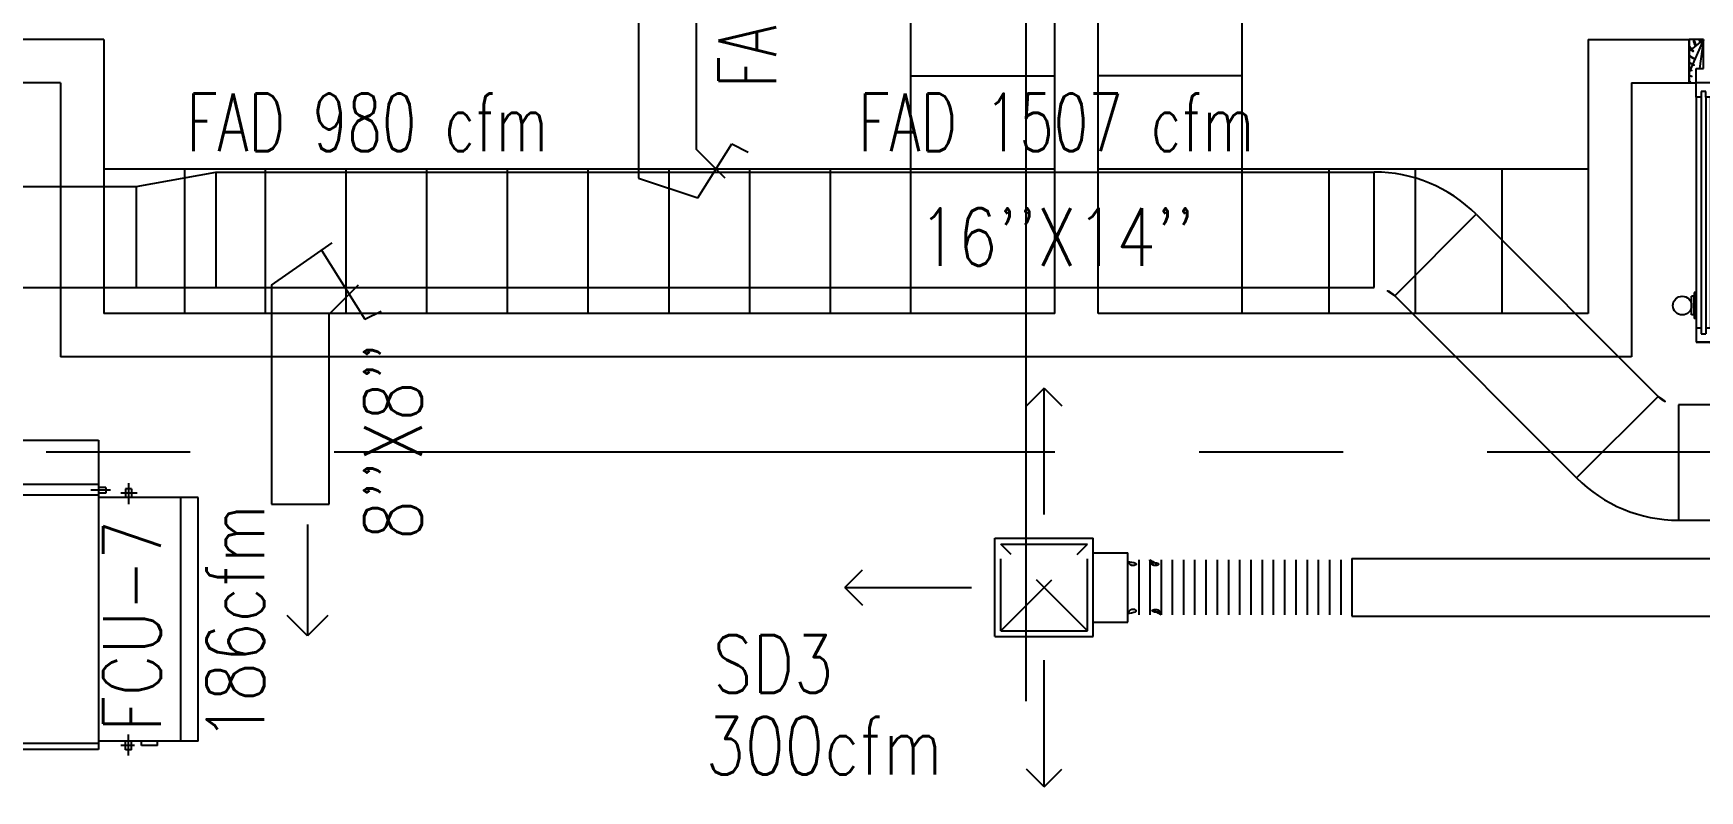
# Model space of a CAD drawing. Extents: x 417866029 to 417866302, y 43498040 to 43498122.
# Drawn here: x 417866051.29 to 417866057.07, y 43498063.51 to 43498066.14 of the extents above; entities that cross this region are included whole.
import ezdxf

# ---------------------------------------------------------------- set-up
doc = ezdxf.new("R2010")
doc.units = 0
doc.header["$MEASUREMENT"] = 0
doc.linetypes.add('CENTERX2', pattern=[4, 2.5, -0.5, 0.5, -0.5])
doc.linetypes.add('HIDDEN', pattern=[0.375, 0.25, -0.125])
doc.layers.get('0').update_dxf_attribs({"linetype": 'CONTINUOUS'})
for name, color, linetype in [('AXES', 11, 'CENTERX2'), ('DOOR', 9, 'CONTINUOUS'), ('DUCT', 6, 'CONTINUOUS'), ('FCU', 6, 'CONTINUOUS'), ('Locker', 9, 'CONTINUOUS'), ('M-AC-FLEX', 7, 'CONTINUOUS'), ('M-EGU.', 2, 'CONTINUOUS'), ('M-TEXT', 2, 'CONTINUOUS'), ('WALL', 9, 'CONTINUOUS')]:
    doc.layers.add(name, color=color, linetype=linetype)
doc.styles.add('ROMANS', font='ROMANS.shx', dxfattribs={"width": 0.6})

# ---------------------------------------------------------------- blocks, each defined once
blk = doc.blocks.new('DOOR90')
at = {"layer": 'DOOR', "color": 7, "linetype": 'ByBlock'}
for p, q in [((-150, 0), (0, 0)), ((-150, 0), (-150, -25)), ((0, -50), (-113.7099299924448, 0)), ((0, -50), (-40.1457343158545, 0)), ((0, -50), (0, 0)), ((-1000, -25), (-1050, -25)), ((-1050, -75), (-1050, -25)), ((-1050, -25), (-1050, -75)), ((-1000, -41.9999999999709), (-1020, -41.9999999999709)), ((-1020, -42), (-1020, -58)), ((-1000, -25), (-1000, -41.9999999999709)), ((-877.6424572214019, -17.79999999995925), (-967.6424572214019, -17.79999999995925)), ((-967.6424572214019, -25), (-967.6424572214019, -17.79999999995925)), ((-955.0424572214251, -8.799999999959255), (-890.2424572213786, -8.799999999959255)), ((-955.0424572214251, -17.79999999995925), (-955.0424572214251, -8.799999999959255)), ((-955.0424572214251, -17.79999999995925), (-890.2424572213786, -17.79999999995925)), ((-890.2424572213786, -17.79999999995925), (-890.2424572213786, -8.799999999959255)), ((-877.6424572214019, -25), (-877.6424572214019, -17.79999999995925)), ((-200, -25), (-150, -25)), ((-200, -42), (-200, -25)), ((-180, -42), (-200, -42)), ((-180, -58), (-180, -42)), ((-150, -25), (-100, -25)), ((-150, -75), (-150, -25)), ((-100, -25), (-100, -50)), ((0, -50), (-100, -36.64271395650576)), ((-100, -50), (0, -50)), ((-1000, -75), (-1050, -74.99999999947613)), ((-1000, -58), (-1020, -58)), ((-1000, -58), (-1000, -75)), ((-967.6424572214019, -75), (-967.6424572214019, -82.20000000004075)), ((-877.6424572214019, -82.20000000004075), (-967.6424572214019, -82.20000000004075)), ((-955.0424572214251, -82.20000000004075), (-890.2424572213786, -82.20000000004075)), ((-955.0424572214251, -82.20000000004075), (-955.0424572214251, -91.20000000004075)), ((-955.0424572214251, -91.20000000004075), (-890.2424572213786, -91.20000000004075)), ((-890.2424572213786, -82.20000000004075), (-890.2424572213786, -91.20000000004075)), ((-877.6424572214019, -75), (-877.6424572214019, -82.20000000004075)), ((-200, -58), (-180, -58)), ((-200, -75), (-200, -58)), ((-150, -75), (-200, -75)), ((0, -850), (-113.7099299924448, -900)), ((-100, -875), (-100, -850)), ((0, -850), (-100, -863.3572860434942)), ((-100, -850), (0, -850)), ((0, -850), (-40.1457343158545, -900)), ((0, -850), (0, -900)), ((-150, -875), (-100, -875)), ((-150, -900), (-150, -875)), ((-150, -900), (0, -900)), ((0, -900), (-150, -900))]:
    blk.add_line(p, q, dxfattribs=at)
at = {"layer": 'DOOR', "linetype": 'ByBlock'}
for p, q in [((-200, -25), (-1000, -25)), ((-200, -42), (-1000, -41.9999999999709)), ((-200, -58), (-1000, -58)), ((-1000, -75), (-200, -75))]:
    blk.add_line(p, q, dxfattribs=at)
at = {"layer": 'DOOR', "color": 7, "linetype": 'ByBlock'}
for centre in [(-922.6424572214019, 23.53094421501737), (-922.6424572214019, -123.5309442149592)]:
    blk.add_circle(centre, 32.39999999998526, dxfattribs=at)
for centre, radius, start, end in [((0, -50), 154.4019578127773, 161.1052885482714, 166.2857707768669), ((0, -50), 94.40195781277725, 148.0181880328085, 180), ((0, -50), 134.4019578127773, 158.159849394549, 169.2800236450682), ((0, -50), 114.4019578127773, 154.0838418822192, 167.37742587102), ((0, -50), 74.40195781277725, 137.7764264185456, 180), ((0, -50), 54.40195781277725, 113.2073828924446, 180), ((0, -50), 34.40195781277725, 90, 180), ((0, -50), 14.40195781277725, 90, 180), ((0, -850), 94.40195781277725, 180, 211.9818119671915), ((0, -850), 74.40195781277725, 180, 222.2235735814543), ((0, -850), 54.40195781277725, 180, 246.7926171075554), ((0, -850), 34.40195781277725, 180, 270), ((0, -850), 14.40195781277725, 180, 270), ((0, -850), 154.4019578127773, 193.7142292231331, 198.8947114517286), ((0, -850), 134.4019578127773, 190.7199763549318, 201.840150605451)]:
    blk.add_arc(centre, radius, start, end, dxfattribs=at)
at = {"layer": 'DOOR', "linetype": 'HIDDEN', "ltscale": 0.5}
blk.add_arc((-222.2222222220153, -49.99999999976717), 828.155208510499, 178.270116378131, 275.0030377036063, dxfattribs=at)
blk = doc.blocks.new('*X42')
at = {"color": 0}
for p, q in [((16890.47746209932, -2466.570672882412), (16943.4517006644, -2413.596434317336)), ((16890.47746209932, -2519.603681471403), (16990.47746209933, -2419.603681471401)), ((16990.47746209933, -2512.466117304769), (16891.6077791119, -2413.596434317336)), ((16990.47746209933, -2459.433108715778), (16944.64078770089, -2413.596434317336)), ((16990.47746209933, -2565.49912589376), (16890.47746209932, -2465.499125893757)), ((16890.47746209932, -2572.636690060394), (16990.47746209933, -2472.636690060392)), ((16990.47746209933, -2618.532134482751), (16890.47746209932, -2518.532134482748)), ((16890.47746209932, -2625.669698649385), (16990.47746209933, -2525.669698649383)), ((16990.47746209933, -2671.565143071742), (16890.47746209932, -2571.565143071739)), ((16890.47746209932, -2678.702707238376), (16990.47746209933, -2578.702707238374)), ((16990.47746209933, -2724.598151660733), (16890.47746209932, -2624.59815166073)), ((16890.47746209932, -2731.735715827367), (16990.47746209933, -2631.735715827365)), ((16990.47746209933, -2777.631160249724), (16890.47746209932, -2677.631160249721)), ((16890.47746209932, -2784.768724416358), (16990.47746209933, -2684.768724416357)), ((16990.47746209933, -2830.664168838715), (16890.47746209932, -2730.664168838713)), ((16890.47746209932, -2837.801733005349), (16990.47746209933, -2737.801733005348)), ((16990.47746209933, -2883.697177427706), (16890.47746209932, -2783.697177427704)), ((16890.47746209932, -2890.83474159434), (16990.47746209933, -2790.834741594339)), ((16990.47746209933, -2936.730186016697), (16890.47746209932, -2836.730186016694)), ((16890.47746209932, -2943.867750183331), (16990.47746209933, -2843.86775018333)), ((16990.47746209933, -2989.763194605689), (16890.47746209932, -2889.763194605686)), ((16890.47746209932, -2996.900758772323), (16990.47746209933, -2896.900758772321)), ((16990.47746209933, -3042.796203194679), (16890.47746209932, -2942.796203194677)), ((16890.47746209932, -3049.933767361314), (16990.47746209933, -2949.933767361312)), ((16990.47746209933, -3095.82921178367), (16890.47746209932, -2995.829211783668)), ((16890.47746209932, -3102.966775950305), (16990.47746209933, -3002.966775950303)), ((16990.47746209933, -3148.862220372662), (16890.47746209932, -3048.862220372659)), ((16891.53081232129, -3154.946434317336), (16990.47746209933, -3055.999784539294)), ((16943.52866745501, -3154.946434317336), (16890.47746209932, -3101.89522896165)), ((16944.56382091028, -3154.946434317336), (16990.47746209933, -3109.032793128285))]:
    blk.add_line(p, q, dxfattribs=at)
blk = doc.blocks.new('WHE06')
at = {"color": 3}
for p, q in [((688.9750000238419, 621.5), (346.0749999880791, 621.5)), ((346.0749999880791, 621.5), (346.0749999880791, 469.1000000014901)), ((688.9750000238419, 469.1000000014901), (688.9750000238419, 621.5)), ((242.1000000238419, 472.1842434704304), (242.1000000238419, 399.4801759719849)), ((60.32499998807907, -422.25), (60.32499998807907, 422.25)), ((212.2971614003181, 437.25), (269.0589052438736, 437.25)), ((232.1000000238419, 452.25), (232.1000000238419, 422.25)), ((232.1000000238419, 452.25), (252.1000000238419, 452.25)), ((252.1000000238419, 452.25), (252.1000000238419, 422.25)), ((304.9940044879913, 447.6499999985099), (373.2827185988426, 447.6499999985099)), ((321.0749999880791, 457.6499999985099), (321.0749999880791, 437.6499999985099)), ((321.0749999880791, 457.6499999985099), (346.0749999880791, 457.6499999985099)), ((321.0749999880791, 437.6499999985099), (346.0749999880791, 437.6499999985099)), ((346.0749999880791, 430.4178223386407), (688.9750000238419, 430.4178223386407)), ((811.1999999880791, 370.6749999970198), (688.9750000238419, 370.6749999970198)), ((711.1999999880791, -370.6749999970198), (711.1999999880791, 370.6749999970198)), ((811.1999999880791, -370.6749999970198), (811.1999999880791, 370.6749999970198)), ((242.1000000238419, -472.1842434704304), (242.1000000238419, -399.4801759719849)), ((811.1999999880791, -370.6749999970198), (688.9750000238419, -370.6749999970198)), ((141.6357128024101, -437.25), (141.6357128024101, -422.25)), ((141.6357128024101, -437.25), (196.5700032711029, -437.25)), ((196.5700032711029, -437.25), (196.5700032711029, -422.25)), ((221.3790392279625, -437.25), (269.0589052438736, -437.25)), ((232.1000000238419, -452.25), (232.1000000238419, -422.25)), ((232.1000000238419, -452.25), (252.1000000238419, -452.25)), ((252.1000000238419, -452.25), (252.1000000238419, -422.25)), ((346.0749999880791, -430.4178223386407), (688.9750000238419, -430.4178223386407))]:
    blk.add_line(p, q, dxfattribs=at)
at = {"color": 6}
for p, q in [((346.0749999880791, 469.1000000014901), (346.0749999880791, -450.8250000029802)), ((688.9750000238419, 469.1000000014901), (346.0749999880791, 469.1000000014901)), ((688.9750000238419, -450.8250000029802), (688.9750000238419, 469.1000000014901)), ((0, -422.25), (0, 422.25)), ((0, 422.25), (346.0749999880791, 422.25)), ((0, -422.25), (346.0749999880791, -422.25)), ((346.0749999880791, -450.8250000029802), (688.9750000238419, -450.8250000029802))]:
    blk.add_line(p, q, dxfattribs=at)
at = {"color": 11}
blk.add_blockref('*X42', (-16179.27746212482, 2784.271434314549), dxfattribs=at)

msp = doc.modelspace()

# ---------------------------------------------------------------- linework, layer by layer
at = {"layer": 'AXES'}
for p, q in [((417866054.7336888, 43498039.82212118), (417866054.7336888, 43498118.29959311)), ((417866040.3336889, 43498064.68641482), (417866098.5736889, 43498064.68641482))]:
    msp.add_line(p, q, dxfattribs=at)
at = {"layer": 'DUCT', "linetype": 'ByBlock'}
for p, q in [((417866053.3892934, 43498072.27751846), (417866053.3892934, 43498065.63617566)), ((417866053.5892934, 43498070.34520025), (417866053.5892934, 43498065.73617566)), ((417866051.6464106, 43498065.60671664), (417866051.9225584, 43498065.65671664)), ((417866051.9225584, 43498065.65671664), (417866055.9416683, 43498065.65671664)), ((417866051.9225584, 43498065.65671664), (417866051.9225584, 43498065.25671665)), ((417866053.3892934, 43498065.63617566), (417866053.5950003, 43498065.56686151)), ((417866055.9416683, 43498065.25671665), (417866055.9416683, 43498065.65671664)), ((417866048.1913199, 43498065.60671664), (417866051.6464106, 43498065.60671664)), ((417866051.6464106, 43498065.60671664), (417866051.6464106, 43498065.25671665)), ((417866056.0123789, 43498065.22742733), (417866056.2952216, 43498065.51027009)), ((417866056.2952216, 43498065.5102701), (417866056.9265251, 43498064.87896676)), ((417866052.1163051, 43498065.26432877), (417866052.3262269, 43498065.41131764)), ((417866052.2894363, 43498065.38555659), (417866052.4396186, 43498065.146221)), ((417866048.1913199, 43498065.25671665), (417866055.9416683, 43498065.25671665)), ((417866052.1163051, 43498065.26432877), (417866052.1163051, 43498064.50503647)), ((417866052.4163051, 43498065.26432877), (417866052.316305, 43498065.16432878)), ((417866052.4396186, 43498065.146221), (417866052.4960606, 43498065.17499399)), ((417866056.0123789, 43498065.22742733), (417866056.6436823, 43498064.59612402)), ((417866052.316305, 43498064.50503647), (417866052.316305, 43498065.16432878)), ((417866052.4396186, 43498065.146221), (417866052.4396186, 43498065.146221)), ((417866056.9265251, 43498064.87896676), (417866056.6436823, 43498064.59612405)), ((417866058.3868821, 43498064.84967744), (417866056.9972357, 43498064.84967744)), ((417866056.9972357, 43498064.84967744), (417866056.9972357, 43498064.44967744)), ((417866052.1163051, 43498064.50503647), (417866052.316305, 43498064.50503647)), ((417866056.9972357, 43498064.44967744), (417866065.8103639, 43498064.44967744)), ((417866055.8636782, 43498064.31642618), (417866060.5296459, 43498064.31642618)), ((417866055.8636782, 43498064.31642618), (417866055.8636782, 43498064.11642618)), ((417866055.8636782, 43498064.31192313), (417866055.8636782, 43498064.12092923)), ((417866055.8636782, 43498064.11642618), (417866060.5296459, 43498064.11642618))]:
    msp.add_line(p, q, dxfattribs=at)
at = {"layer": 'DUCT'}
for p, q in [((417866053.5950003, 43498065.56686151), (417866053.712607, 43498065.75428344)), ((417866053.712607, 43498065.75428344), (417866053.712607, 43498065.75428344)), ((417866053.712607, 43498065.75428344), (417866053.7690488, 43498065.72551044)), ((417866053.6892934, 43498065.63617566), (417866053.5892934, 43498065.73617566))]:
    msp.add_line(p, q, dxfattribs=at)
at = {"layer": 'DUCT', "linetype": 'ByBlock'}
for centre, radius, start, end in [((417866055.9416683, 43498065.15671664), 0.5, 45, 90), ((417866055.9416683, 43498065.15671664), 0.1, 45, 90), ((417866056.9972357, 43498064.94967744), 0.1, 225, 270), ((417866056.9972357, 43498064.94967744), 0.5, 225, 270)]:
    msp.add_arc(centre, radius, start, end, dxfattribs=at)
at = {"layer": 'Locker', "linetype": 'ByBlock'}
for p, q in [((417866054.3336884, 43498065.16642622), (417866054.3336889, 43498068.43641482)), ((417866055.4836885, 43498065.16642622), (417866055.4836887, 43498068.43641482)), ((417866054.3336886, 43498065.9907103), (417866054.8336886, 43498065.9907103)), ((417866055.4836887, 43498065.9907103), (417866054.9836887, 43498065.9907103)), ((417866054.8336886, 43498065.66642622), (417866051.5336885, 43498065.66642622)), ((417866051.8136885, 43498065.66642622), (417866051.8136885, 43498065.16642622)), ((417866052.0936885, 43498065.66642622), (417866052.0936885, 43498065.16642622)), ((417866052.3736885, 43498065.66642622), (417866052.3736885, 43498065.16642622)), ((417866052.6536885, 43498065.66642622), (417866052.6536885, 43498065.16642622)), ((417866052.9336885, 43498065.66642622), (417866052.9336885, 43498065.16642622)), ((417866053.2136885, 43498065.66642622), (417866053.2136885, 43498065.16642622)), ((417866053.4936885, 43498065.66642622), (417866053.4936885, 43498065.16642622)), ((417866053.7736885, 43498065.66642622), (417866053.7736885, 43498065.16642622)), ((417866054.0536885, 43498065.66642622), (417866054.0536885, 43498065.16642622)), ((417866056.6836885, 43498065.66642622), (417866054.9836885, 43498065.66642622)), ((417866055.7836885, 43498065.66642622), (417866055.7836885, 43498065.16642622)), ((417866056.0836885, 43498065.66642622), (417866056.0836885, 43498065.16642622)), ((417866056.3836885, 43498065.66642622), (417866056.3836885, 43498065.16642622))]:
    msp.add_line(p, q, dxfattribs=at)
at = {"layer": 'M-AC-FLEX', "color": 11}
for p, q in [((417866055.1247976, 43498064.31192313), (417866055.1247976, 43498064.12092923)), ((417866055.1631138, 43498064.31192313), (417866055.1631138, 43498064.12092923)), ((417866055.1631138, 43498064.31192313), (417866055.1631138, 43498064.12092923)), ((417866055.2021138, 43498064.31192313), (417866055.2021138, 43498064.12092923)), ((417866055.2021138, 43498064.31192313), (417866055.2021138, 43498064.12092923)), ((417866055.24043, 43498064.31192313), (417866055.24043, 43498064.12092923)), ((417866055.27943, 43498064.31192313), (417866055.27943, 43498064.12092923)), ((417866055.31843, 43498064.31192313), (417866055.31843, 43498064.12092923)), ((417866055.35743, 43498064.31192313), (417866055.35743, 43498064.12092923)), ((417866055.39643, 43498064.31192313), (417866055.39643, 43498064.12092923)), ((417866055.43543, 43498064.31192313), (417866055.43543, 43498064.12092923)), ((417866055.47443, 43498064.31192313), (417866055.47443, 43498064.12092923)), ((417866055.5134301, 43498064.31192313), (417866055.5134301, 43498064.12092923)), ((417866055.5523619, 43498064.31192313), (417866055.5523619, 43498064.12092923)), ((417866055.5913619, 43498064.31192313), (417866055.5913619, 43498064.12092923)), ((417866055.6303619, 43498064.31192313), (417866055.6303619, 43498064.12092923)), ((417866055.6693619, 43498064.31192313), (417866055.6693619, 43498064.12092923)), ((417866055.7083619, 43498064.31192313), (417866055.7083619, 43498064.12092923)), ((417866055.747362, 43498064.31192313), (417866055.747362, 43498064.12092923)), ((417866055.7863619, 43498064.31192313), (417866055.7863619, 43498064.12092923)), ((417866055.825362, 43498064.31192313), (417866055.825362, 43498064.12092923))]:
    msp.add_line(p, q, dxfattribs=at)
at = {"layer": 'M-AC-FLEX'}
for points in [[(417866055.0865884, 43498064.30642617, 0.8664189632644058), (417866055.1247976, 43498064.31192313, -1.01800509972273), (417866055.1631138, 43498064.31192313)], [(417866055.35743, 43498064.31192313, -0.9999999999999997), (417866055.31843, 43498064.31192313, 0.9999999999999997), (417866055.27943, 43498064.31192313, -0.9999999999999997), (417866055.24043, 43498064.31192313, 1.01800509972273), (417866055.2021138, 43498064.31192313)], [(417866055.31843, 43498064.31192313, 1), (417866055.35743, 43498064.31192313, -0.9999999999999997), (417866055.39643, 43498064.31192313)], [(417866055.43543, 43498064.31192313, -1), (417866055.39643, 43498064.31192313, 0.9999999999999997), (417866055.35743, 43498064.31192313)], [(417866055.39643, 43498064.31192313, 1), (417866055.43543, 43498064.31192313, -0.9999999999999997), (417866055.47443, 43498064.31192313)], [(417866055.5134301, 43498064.31192313, -1), (417866055.47443, 43498064.31192313, 0.9999999999999997), (417866055.43543, 43498064.31192313)], [(417866055.47443, 43498064.31192313, 1), (417866055.5134301, 43498064.31192313, -0.9982532764495247), (417866055.55243, 43498064.31199132, -0.9982532764495247)], [(417866055.5913619, 43498064.31192313, -1), (417866055.5523619, 43498064.31192313, 0.9982532764495247), (417866055.513362, 43498064.31199132, 0.9982532764495247)], [(417866055.5523619, 43498064.31192313, 1), (417866055.5913619, 43498064.31192313, -0.9999999999999997), (417866055.6303619, 43498064.31192313)], [(417866055.6693619, 43498064.31192313, -1), (417866055.6303619, 43498064.31192313, 0.9999999999999997), (417866055.5913619, 43498064.31192313)], [(417866055.6303619, 43498064.31192313, 1), (417866055.6693619, 43498064.31192313, -0.9999999999999997), (417866055.7083619, 43498064.31192313)], [(417866055.747362, 43498064.31192313, -1), (417866055.7083619, 43498064.31192313, 0.9999999999999997), (417866055.6693619, 43498064.31192313)], [(417866055.7083619, 43498064.31192313, 0.9999999999999997), (417866055.747362, 43498064.31192313, -0.9999999999999997), (417866055.7863619, 43498064.31192313, 0.9999999999999997), (417866055.825362, 43498064.31192313, -1.01800509972273), (417866055.8636782, 43498064.31192313)], [(417866055.0865884, 43498064.12642618, -0.8664189632644058), (417866055.1247976, 43498064.12092923, 1.018005099723095), (417866055.1631138, 43498064.12092923)], [(417866055.35743, 43498064.12092923, 0.9999999999999997), (417866055.31843, 43498064.12092923, -0.9999999999999997), (417866055.27943, 43498064.12092923, 1), (417866055.24043, 43498064.12092923, -1.018005099723095), (417866055.2021138, 43498064.12092923)], [(417866055.31843, 43498064.12092923, -1), (417866055.35743, 43498064.12092923, 0.9999999999999997), (417866055.39643, 43498064.12092923)], [(417866055.43543, 43498064.12092923, 1), (417866055.39643, 43498064.12092923, -0.9999999999999997), (417866055.35743, 43498064.12092923)], [(417866055.39643, 43498064.12092923, -1), (417866055.43543, 43498064.12092923, 0.9999999999999997), (417866055.47443, 43498064.12092923)], [(417866055.5134301, 43498064.12092923, 1), (417866055.47443, 43498064.12092923, -0.9999999999999997), (417866055.43543, 43498064.12092923)], [(417866055.47443, 43498064.12092923, -1), (417866055.5134301, 43498064.12092923, 0.9999999999999997), (417866055.55243, 43498064.12092923)], [(417866055.5913619, 43498064.12092923, 1), (417866055.5523619, 43498064.12092923, -0.9999999999999997), (417866055.5133619, 43498064.12092923)], [(417866055.5523619, 43498064.12092923, -1), (417866055.5913619, 43498064.12092923, 0.9999999999999997), (417866055.6303619, 43498064.12092923)], [(417866055.6693619, 43498064.12092923, 1), (417866055.6303619, 43498064.12092923, -0.9999999999999997), (417866055.5913619, 43498064.12092923)], [(417866055.6303619, 43498064.12092923, -1), (417866055.6693619, 43498064.12092923, 0.9999999999999997), (417866055.7083619, 43498064.12092923)], [(417866055.747362, 43498064.12092923, 1), (417866055.7083619, 43498064.12092923, -0.9999999999999997), (417866055.6693619, 43498064.12092923)], [(417866055.7083619, 43498064.12092923, -0.9999999999999997), (417866055.747362, 43498064.12092923, 0.9999999999999997), (417866055.7863619, 43498064.12092923, -1), (417866055.825362, 43498064.12092923, 1.018005099723095), (417866055.8636782, 43498064.12092923)]]:
    msp.add_lwpolyline(points, format="xyb", dxfattribs=at)
for centre, radius, start, end in [((417866055.1826138, 43498064.31192312), 0.01949999999998908, 180, 331.5686377089257), ((417866055.1826138, 43498064.31192312), 0.01949999999998908, 208.4313622910742, 7.016477563892661e-15), ((417866055.8831781, 43498064.31192312), 0.01949999999998908, 180, 180.1986668034368), ((417866055.1826138, 43498064.12093523), 0.0195000009375944, 28.43136931367733, 180.0177687373505), ((417866055.1826138, 43498064.12093523), 0.0195000009375944, 28.43136931367733, 180.0177687373505), ((417866055.1826138, 43498064.12093523), 0.0195000009375944, 359.9822312626496, 151.5686306863227), ((417866055.1826138, 43498064.12093523), 0.0195000009375944, 359.9822312626496, 151.5686306863227), ((417866055.8831781, 43498064.12093523), 0.0195000009375944, 179.8379139411944, 180.0177687373505), ((417866055.8831781, 43498064.12093523), 0.0195000009375944, 179.8379139411944, 180.0177687373505)]:
    msp.add_arc(centre, radius, start, end, dxfattribs=at)
at = {"layer": 'M-EGU.'}
for p, q in [((417866054.7961885, 43498064.90762618), (417866054.7350944, 43498064.84653215)), ((417866054.7961885, 43498064.46881852), (417866054.7961885, 43498064.90762618)), ((417866054.7961885, 43498064.90762618), (417866054.8572825, 43498064.84653215)), ((417866052.2409003, 43498064.43446448), (417866052.2409003, 43498064.04828212)), ((417866054.6257885, 43498064.38682618), (417866054.9665884, 43498064.38682618)), ((417866054.6257885, 43498064.04602618), (417866054.6257885, 43498064.38682618)), ((417866054.9665884, 43498064.04602618), (417866054.9665884, 43498064.38682618)), ((417866054.9665884, 43498064.33642618), (417866055.0865884, 43498064.33642618)), ((417866055.0865884, 43498064.09642618), (417866055.0865884, 43498064.33642618)), ((417866054.1049885, 43498064.21642618), (417866054.1660825, 43498064.27752021)), ((417866054.1049885, 43498064.21642618), (417866054.5437961, 43498064.21642618)), ((417866054.1049885, 43498064.21642618), (417866054.1660825, 43498064.15533216)), ((417866052.2409003, 43498064.04828212), (417866052.1701896, 43498064.1189928)), ((417866052.311611, 43498064.1189928), (417866052.2409003, 43498064.04828212)), ((417866054.9665884, 43498064.09642618), (417866055.0865884, 43498064.09642618)), ((417866054.6257885, 43498064.04602618), (417866054.9665884, 43498064.04602618)), ((417866054.7961885, 43498063.52522618), (417866054.7961885, 43498063.96403384)), ((417866054.7961885, 43498063.52522618), (417866054.7350944, 43498063.58632021)), ((417866054.7961885, 43498063.52522618), (417866054.8572825, 43498063.58632021))]:
    msp.add_line(p, q, dxfattribs=at)
at = {"layer": 'M-EGU.', "linetype": 'HIDDEN'}
for p, q in [((417866054.6457884, 43498064.06602618), (417866054.9465885, 43498064.36682618)), ((417866054.9465885, 43498064.06602618), (417866054.6457884, 43498064.36682618)), ((417866054.6457884, 43498064.36682618), (417866054.9465885, 43498064.36682618)), ((417866054.6457884, 43498064.06602618), (417866054.6457884, 43498064.36682618)), ((417866054.9465885, 43498064.06602618), (417866054.9465885, 43498064.36682618)), ((417866054.6457884, 43498064.06602618), (417866054.9465885, 43498064.06602618))]:
    msp.add_line(p, q, dxfattribs=at)
at = {"layer": 'WALL', "linetype": 'ByBlock'}
for p, q in [((417866054.9836885, 43498065.16642622), (417866054.9836887, 43498069.56141482)), ((417866054.8336884, 43498065.16642622), (417866054.8336889, 43498068.03641482)), ((417866054.9836885, 43498065.16642622), (417866054.9836887, 43498068.03641482)), ((417866051.5336885, 43498066.11642622), (417866051.1836885, 43498066.11642622)), ((417866056.6836886, 43498066.11642624), (417866057.0336886, 43498066.11642619)), ((417866051.3836885, 43498065.96642622), (417866051.1836885, 43498065.96642622)), ((417866056.8336886, 43498065.96642619), (417866057.0336885, 43498065.96642617)), ((417866054.8336884, 43498065.16642622), (417866051.5336885, 43498065.16642622)), ((417866056.6836885, 43498065.16642622), (417866054.9836885, 43498065.16642622)), ((417866056.8336884, 43498065.01642622), (417866051.3836884, 43498065.01642622))]:
    msp.add_line(p, q, dxfattribs=at)
at = {"layer": 'WALL'}
for p, q in [((417866051.5336885, 43498066.11642622), (417866051.5336885, 43498065.16642622)), ((417866056.6836886, 43498066.11642624), (417866056.6836885, 43498065.16642622)), ((417866057.0336886, 43498066.11642619), (417866057.0336885, 43498065.96642617)), ((417866051.3836885, 43498065.96642622), (417866051.3836884, 43498065.01642622)), ((417866056.8336886, 43498065.96642619), (417866056.8336884, 43498065.01642622))]:
    msp.add_line(p, q, dxfattribs=at)

# ---------------------------------------------------------------- block references
at = {"layer": 'DOOR', "color": 0, "linetype": 'ByBlock', "xscale": 0.001000002026557922, "yscale": 0.001000002026557922, "zscale": 0.001, "rotation": 90}
msp.add_blockref('DOOR90', (417866057.0336886, 43498066.11642619), dxfattribs=at)
at = {"layer": 'FCU', "linetype": 'ByBlock', "xscale": -0.0009999871253967285, "yscale": 0.001000002026557922, "zscale": 0.001}
msp.add_blockref('WHE06', (417866051.8617161, 43498064.10561387), dxfattribs=at)

# ---------------------------------------------------------------- texts
at = {"layer": 'M-TEXT', "style": 'ROMANS'}
for s, width, p in [('FAD 527 vfm', 0.7, (417866053.866051, 43498065.9494527)), ("8''X8''", 0.8, (417866052.6370831, 43498064.38148084)), ('186cfm', 0.8, (417866052.0906073, 43498063.68328562)), ('FCU-7', 0.8, (417866051.7322083, 43498063.71635394))]:
    msp.add_text(s, height=0.2, rotation=90, dxfattribs=dict(at, width=width)).set_placement(p)
for s, width, p in [('FAD 980 cfm', 0.7, (417866051.8207229, 43498065.72875873)), ('FAD 1507 cfm', 0.7, (417866054.1517742, 43498065.72875873)), ("16''X14''", 0.8, (417866054.3603024, 43498065.33127985)), ('SD3', 0.8, (417866053.6472468, 43498063.85111833)), ('300cfm', 0.8, (417866053.6215549, 43498063.56761196))]:
    msp.add_text(s, height=0.2, dxfattribs=dict(at, width=width)).set_placement(p)

doc.saveas('drawing.dxf')
